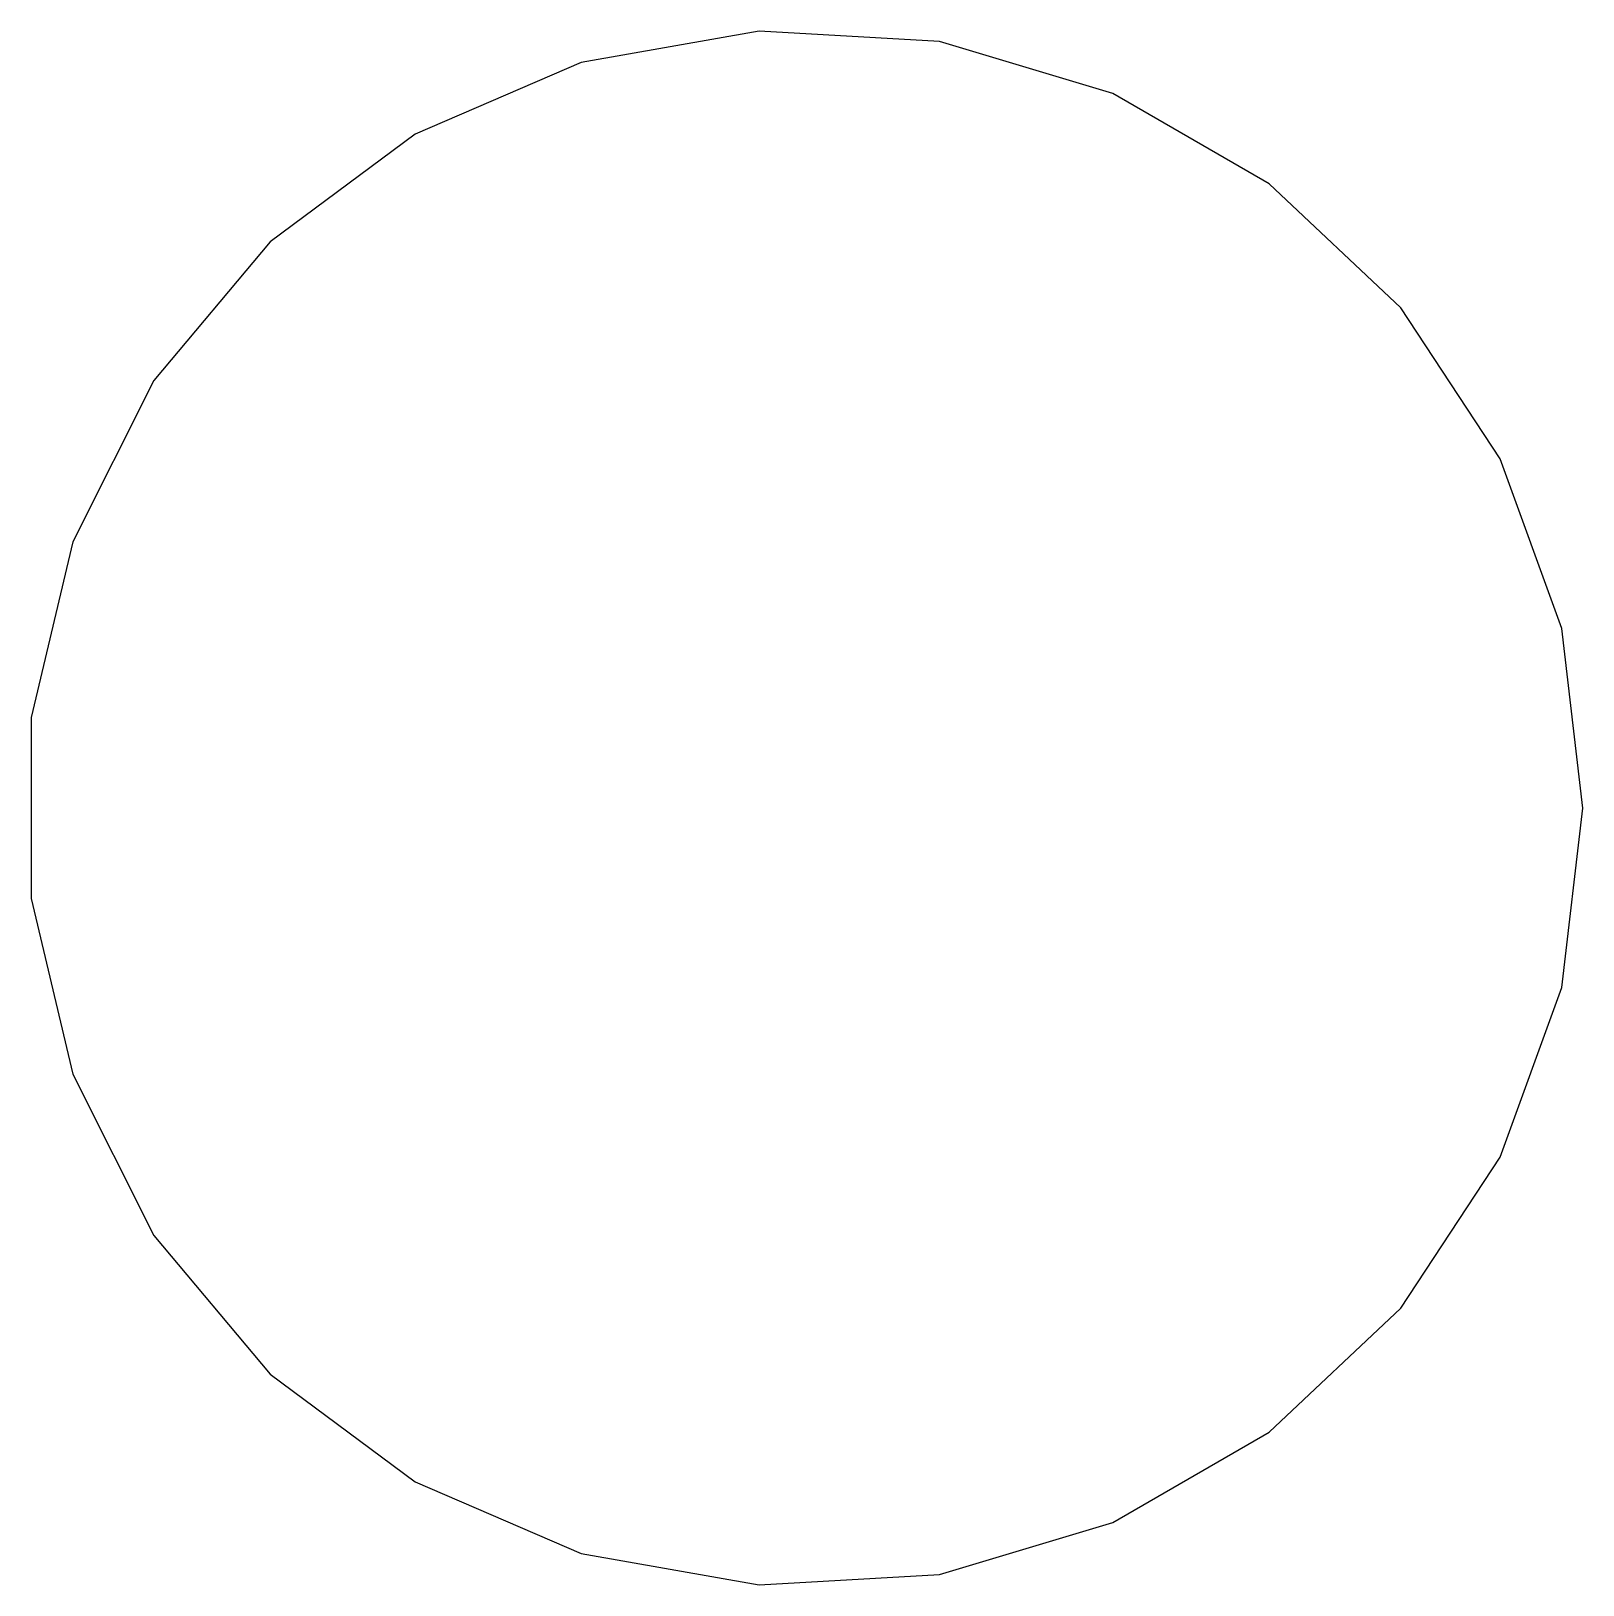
# Model space of a CAD drawing. Header units: metres. Extents: x -5 to 5, y -7 to 7.
# Drawn here: x 2.957 to 5.05, y -7.048 to -4.952 of the extents above.
import ezdxf

# ---------------------------------------------------------------- set-up
doc = ezdxf.new("R2010")
doc.units = ezdxf.units.M

msp = doc.modelspace()

# ---------------------------------------------------------------- linework, layer by layer
for p, q in [((3.93893, -4.95177), (3.69885, -4.99411)), ((4.18233, -4.96594), (3.93893, -4.95177)), ((4.41588, -5.03586), (4.18233, -4.96594)), ((3.69885, -4.99411), (3.47499, -5.09067)), ((4.62701, -5.15776), (4.41588, -5.03586)), ((3.47499, -5.09067), (3.27943, -5.23625)), ((4.80434, -5.32506), (4.62701, -5.15776)), ((3.27943, -5.23625), (3.12273, -5.423)), ((4.93831, -5.52875), (4.80434, -5.32506)), ((3.12273, -5.423), (3.01332, -5.64087)), ((5.02168, -5.75784), (4.93831, -5.52875)), ((3.01332, -5.64087), (2.95709, -5.8781)), ((5.04999, -6), (5.02168, -5.75784)), ((2.95709, -5.8781), (2.95709, -6.12189)), ((5.02168, -6.24214), (5.04999, -6)), ((2.95709, -6.12189), (3.01332, -6.35912)), ((4.93831, -6.47124), (5.02168, -6.24214)), ((3.01332, -6.35912), (3.12273, -6.57698)), ((4.80434, -6.67493), (4.93831, -6.47124)), ((3.12273, -6.57698), (3.27943, -6.76373)), ((4.62701, -6.84222), (4.80434, -6.67493)), ((3.27943, -6.76373), (3.47499, -6.90932)), ((4.41588, -6.96413), (4.62701, -6.84222)), ((3.47499, -6.90932), (3.69885, -7.00587)), ((4.18233, -7.03404), (4.41588, -6.96413)), ((3.69885, -7.00587), (3.93893, -7.04822)), ((3.93893, -7.04822), (4.18233, -7.03404))]:
    msp.add_line(p, q)

doc.saveas('drawing.dxf')
